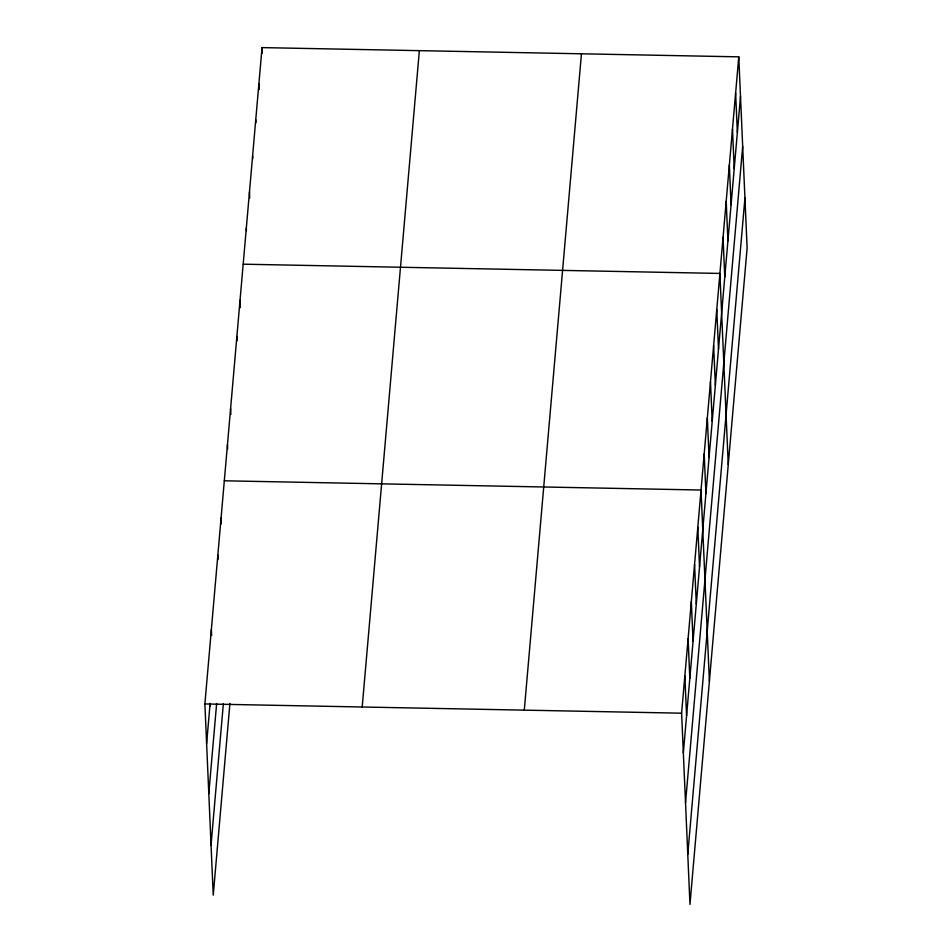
<?xml version="1.0" encoding="UTF-8"?>
<svg xmlns="http://www.w3.org/2000/svg" width="952" height="952" viewBox="0 0 952 952"><rect width="100%" height="100%" fill="white"/><g stroke="black" fill="none" stroke-linecap="round" stroke-linejoin="round"><path stroke-width="1.43" d="M229.92 703.468L213.236 895.154L204.882 703.944L262.038 47.6L738.776 56.846L747.118 248.055L689.962 904.4L681.608 713.191L738.776 56.846M206.608 743.595L210.106 703.552M208.797 793.611L216.639 703.492M211.046 845.138L223.375 703.528M362.2 707.003L419.356 50.646M524.29 710.144L581.446 53.788M683.346 752.842L740.501 96.497M685.523 802.857L742.679 146.513M687.772 854.384L744.94 198.04M243.176 264.192L719.902 273.438L728.256 464.647M224.315 480.796L701.041 490.03L709.395 681.239M204.882 703.944L681.608 713.191M735.622 92.939L737.36 132.59M732.481 129.044L734.218 168.694M729.339 165.136L731.065 204.799M726.197 201.241L727.923 240.892M723.056 237.345L724.781 276.996M716.761 309.543L718.498 349.194M713.619 345.635L715.357 385.286M710.478 381.74L712.203 421.391M707.336 417.833L709.062 457.484M704.183 453.937L705.92 493.588M697.804 527.23L699.542 566.88M694.567 564.417L696.293 604.068M691.331 601.616L693.056 641.267M688.094 638.804L689.819 678.455M684.845 676.003L686.582 715.654M262.038 47.6L262.3 53.479M258.896 83.705L259.158 89.571M255.755 119.797L255.886 122.737M252.613 155.902L252.744 158.829M249.472 191.995L249.721 197.873M246.318 228.099L246.449 231.038M240.035 300.296L240.356 307.639M236.893 336.389L237.084 340.804M230.598 408.587L230.86 414.465M227.457 444.691L227.647 449.094M221.078 517.983L221.328 523.862M217.841 555.171L218.032 559.586M211.356 629.558L211.618 635.436M209.726 703.468L209.856 706.408"/></g></svg>
